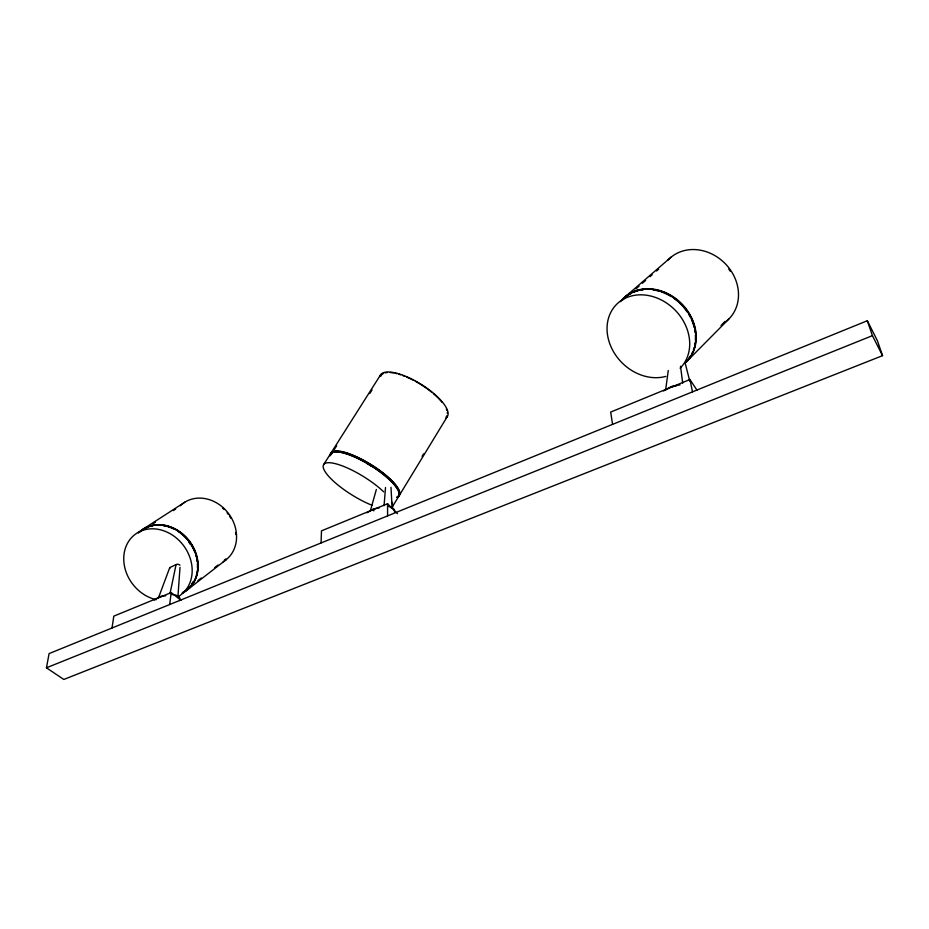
<?xml version="1.0" encoding="UTF-8"?>
<svg xmlns="http://www.w3.org/2000/svg" width="929" height="929" viewBox="0 0 929 929"><rect width="100%" height="100%" fill="white"/><g stroke="black" fill="none" stroke-linecap="round" stroke-linejoin="round"><path stroke-width="1.39" d="M373.83 510.904L373.83 508.837L379.16 507.919M321.074 542.954L321.48 530.854L387.544 503.727L397.415 513.679M177.938 596.534L180.005 567.375M384.072 505.701L385.512 487.516M169.717 604.524L171.157 592.597L113.814 616.136L112.003 628.004M665.594 390.261L668.265 370.508M46.45 667.8L49.086 653.598L867.326 320.737L877.417 340.746L882.55 355.656L63.811 679.459L46.45 667.8L872.424 335.659L882.55 355.656M170.019 593.573L176.08 564.565L176.812 564.333A2.357 1.405 5.4 0 1 179.912 565.25M370.555 510.149L376.35 489.478M158.696 597.184L169.752 567.619L176.08 564.565M422.08 456.313L423.578 453.863M392.247 507.013L398.959 495.981M399.412 495.25L447.453 416.343M323.617 464.651L330.55 453.735M331.003 453.004L380.542 374.898M334.382 449.357L336.681 445.723M369.754 393.559L372.053 389.925M686.624 361.625L728.824 319.019M721.032 325.533L725.096 321.434M154.249 600.041L160.078 596.65L165.722 595.721M625.879 296.235L671.121 257.124M635.866 288.907L639.117 286.086M642.38 283.252L645.643 280.43M649.986 276.668L652.17 274.787M656.513 271.024L658.684 269.143M366.909 512.738L373.83 508.837M187.623 589.613L226.351 559.548M186.729 589.253L188.959 587.523M197.9 580.59L201.256 578.001M214.669 567.607L218.025 565.006M663.55 390.958L672.131 386.278L680.074 384.838M144.703 529.1L148.268 526.789M153.041 523.712L155.422 522.168M173.282 510.602L175.662 509.057M143.449 528.915L184.766 502.229M161.425 596.337L159.567 597.103A7.56 4.366 5.4 0 0 158.209 597.846M374.817 508.686L372.68 509.556A8.001 5.086 -0.1 0 0 371.077 510.427M697.133 390.389L689.933 379.531L610.678 412.081L612.571 424.379M676.405 385.698L669.937 387.451A8.907 6.004 -11.3 0 0 667.963 388.485M171.157 592.597L180.969 600.308M867.326 320.737L872.424 335.659M685.114 362.949L689.771 381.087M689.933 379.531L692.511 391.852M680.516 366.247L682.71 383.12M390.993 487.33L392.131 508.314M387.544 503.727L387.614 515.885M138.769 532.631A37.59 31.714 52.9 0 1 189.969 541.746A37.59 31.714 52.9 0 1 182.618 592.841M180.272 505.782A35.453 30.413 53.1 0 1 228.302 513.214A35.453 30.413 53.1 0 1 223.215 561.743M140.047 531.794A37.276 31.447 52.9 0 1 143.24 529.46M146.747 527.602A37.276 31.447 52.9 0 1 148.617 526.871M150.544 526.267A37.276 31.447 52.9 0 1 152.519 525.802M156.606 525.291A37.276 31.447 52.9 0 1 160.822 525.338M162.947 525.57A37.276 31.447 52.9 0 1 165.083 525.953M167.208 526.464A37.276 31.447 52.9 0 1 173.479 528.822M177.485 531.028A37.276 31.447 52.9 0 1 194.951 552.546M195.694 554.741A37.276 31.447 52.9 0 1 196.321 556.959M196.809 559.188A37.276 31.447 52.9 0 1 197.169 561.418M197.389 563.648A37.276 31.447 52.9 0 1 197.436 568.06M196.948 572.345A37.276 31.447 52.9 0 1 196.495 574.412M193.441 582.065A37.276 31.447 52.9 0 1 185.463 590.832M189.04 542.478A36.777 31.029 52.9 0 1 190.364 544.394M193.046 581.786A36.777 31.029 52.9 0 1 191.989 583.47M189.562 586.571A36.777 31.029 52.9 0 1 188.192 587.976M222.554 508.047A34.675 29.728 53.1 0 1 224.144 509.545M227.094 512.796A34.675 29.728 53.1 0 1 228.429 514.55M229.672 516.361A34.675 29.728 53.1 0 1 230.81 518.243M235.583 532.456A34.675 29.728 53.1 0 1 235.769 534.535M225.852 558.944A34.675 29.728 53.1 0 1 224.365 560.071M185.846 590.542A37.253 31.435 52.9 0 1 182.444 592.563M141.998 530.308A37.253 31.435 52.9 0 1 189.04 540.98A37.253 31.435 52.9 0 1 187.414 589.358M156.235 599.669A37.926 31.923 52.9 0 1 125.752 547.146A37.926 31.923 52.9 0 1 178.38 539.784A37.926 31.923 52.9 0 1 178.322 596.581M138.375 532.886A37.613 31.737 52.9 0 1 189.597 542.013A37.613 31.737 52.9 0 1 182.235 593.143M170.03 568.2A3.716 2.206 5.5 0 1 169.752 567.619M171.888 594.595A7.072 4.099 5.2 0 1 178.484 596.476A7.072 4.099 5.2 0 1 179.552 600.598M379.938 376.5A39.355 13.436 31.9 0 1 421.847 384.769A39.355 13.436 31.9 0 1 445.618 418.155M330.55 454.374A40.202 11.194 31.8 0 1 372.97 465.835A40.202 11.194 31.8 0 1 396.973 497.015M380.925 376.117A38.484 13.134 31.9 0 1 381.285 375.374M381.784 374.701A38.484 13.134 31.9 0 1 383.154 373.632M385.036 372.901A38.484 13.134 31.9 0 1 387.381 372.529M390.157 372.541A38.484 13.134 31.9 0 1 393.339 372.924M395.057 373.261A38.484 13.134 31.9 0 1 396.857 373.679M398.727 374.201A38.484 13.134 31.9 0 1 400.666 374.805M402.663 375.502A38.484 13.134 31.9 0 1 404.707 376.268M406.786 377.128A38.484 13.134 31.9 0 1 413.184 380.147M415.333 381.285A38.484 13.134 31.9 0 1 431.602 392.131M433.39 393.617A38.484 13.134 31.9 0 1 442.169 402.443M446.35 409.062A38.484 13.134 31.9 0 1 446.803 410.235M447.302 412.406A38.484 13.134 31.9 0 1 447.348 413.382M446.71 415.89A38.484 13.134 31.9 0 1 446.234 416.564M331.014 454.838A39.308 10.927 31.8 0 1 331.305 454.211M331.723 453.666A39.308 10.927 31.8 0 1 332.28 453.201M367.001 463.536A39.308 10.927 31.8 0 1 371.345 466.161M398.657 495.796A39.842 11.078 31.8 0 1 397.043 497.236M330.561 454.56A39.842 11.078 31.8 0 1 334.312 452.028M335.392 451.912A39.842 11.078 31.8 0 1 337.889 451.97M339.317 452.133A39.842 11.078 31.8 0 1 372.483 466.695A39.842 11.078 31.8 0 1 397.717 489.653M398.262 490.744A39.842 11.078 31.8 0 1 399.064 494.425M398.692 495.633A39.842 11.102 31.8 0 1 398.146 496.109M330.852 454.56A39.842 11.102 31.8 0 1 333.825 451.494M334.777 451.297A39.842 11.102 31.8 0 1 338.353 451.227M339.782 451.401A39.842 11.102 31.8 0 1 376.082 468.03A39.842 11.102 31.8 0 1 399.389 491.987M399.516 492.881A39.842 11.102 31.8 0 1 399.098 495.064M391.783 502.008A40.33 10.858 31.8 0 1 391.306 508.035M372.204 505.353A40.33 10.858 31.8 0 1 327.891 475.416A40.33 10.858 31.8 0 1 337.401 464.221A40.33 10.858 31.8 0 1 383.677 491.836M330.062 455.895A40.202 11.183 31.8 0 1 370.369 465.243A40.202 11.183 31.8 0 1 397.333 497.433M388.833 506.572A7.502 4.784 -0.4 0 1 394.488 512.274M667.8 260.294A42.362 36.637 44.5 0 1 726.931 265.485A42.362 36.637 44.5 0 1 723.424 323.338M622.488 299.463A44.673 37.299 45.3 0 1 681.863 303.922A44.673 37.299 45.3 0 1 684.894 363.216M622.337 300.125A44.29 36.974 45.3 0 1 631.592 293.111M633.752 292.124A44.29 36.974 45.3 0 1 638.339 290.614M640.731 290.103A44.29 36.974 45.3 0 1 643.193 289.743M653.412 289.953A44.29 36.974 45.3 0 1 658.615 291.056M661.204 291.845A44.29 36.974 45.3 0 1 671.191 296.548M673.548 298.093A44.29 36.974 45.3 0 1 687.39 312.179M688.888 314.571A44.29 36.974 45.3 0 1 690.235 317.021M691.443 319.518A44.29 36.974 45.3 0 1 694.149 327.252M694.718 329.865A44.29 36.974 45.3 0 1 695.136 332.466M695.391 335.067A44.29 36.974 45.3 0 1 695.38 340.2M695.136 342.708A44.29 36.974 45.3 0 1 694.718 345.158M694.149 347.539A44.29 36.974 45.3 0 1 693.417 349.861M692.523 352.091A44.29 36.974 45.3 0 1 691.49 354.239M690.305 356.283A44.29 36.974 45.3 0 1 688.981 358.222M687.518 360.046A44.29 36.974 45.3 0 1 685.927 361.753M728.766 269.108A41.422 35.825 44.5 0 1 730.287 271.268M622.778 299.742A44.267 36.963 45.3 0 1 624.393 298.081M626.134 296.548A44.267 36.963 45.3 0 1 627.992 295.143M629.955 293.866A44.267 36.963 45.3 0 1 632.022 292.74M634.193 291.752A44.267 36.963 45.3 0 1 643.623 289.372M651.252 289.279A44.267 36.963 45.3 0 1 653.842 289.581M656.443 290.045A44.267 36.963 45.3 0 1 659.044 290.672M661.622 291.462A44.267 36.963 45.3 0 1 695.542 332.071M695.124 344.752A44.267 36.963 45.3 0 1 694.555 347.132M690.711 355.877A44.267 36.963 45.3 0 1 686.334 361.346M665.838 376.396A45.033 37.392 45.4 0 1 607.113 331.049A45.033 37.392 45.4 0 1 661.332 299.962A45.033 37.392 45.4 0 1 680.098 368.221M620.56 301.635A44.697 37.311 45.3 0 1 679.436 302.355A44.697 37.311 45.3 0 1 686.217 362.031"/></g></svg>
